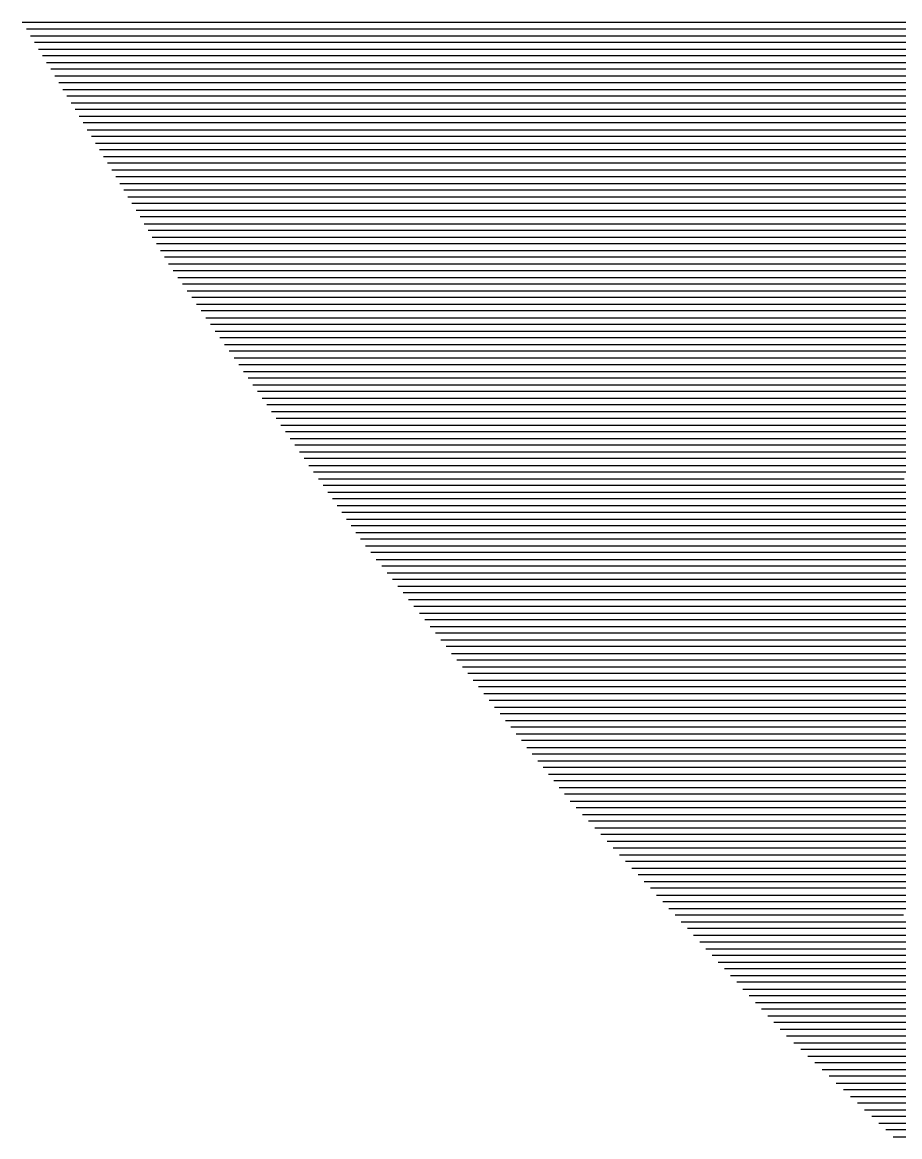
# Model space of a CAD drawing. Header units: metres. Extents: x -6.9 to 6.9, y -7 to 7.
# Drawn here: x -5.982 to -4.674, y -5.162 to -3.502 of the extents above; entities that cross this region are included whole.
import ezdxf

# ---------------------------------------------------------------- set-up
doc = ezdxf.new("R2010")
doc.units = ezdxf.units.M

msp = doc.modelspace()

# ---------------------------------------------------------------- linework, layer by layer
for p, q in [((-5.982028, -3.502173, -0.920593), (-5.222843, -3.502173, -0.806782)), ((-5.222843, -3.502173, -0.806782), (-4.967797, -3.502173, -0.767844)), ((-4.967797, -3.502173, -0.767844), (-4.513827, -3.502173, -0.699304)), ((-5.237743, -3.512173, -0.808637), (-5.975973, -3.512173, -0.919307)), ((-4.989737, -3.512173, -0.770774), (-5.237743, -3.512173, -0.808637)), ((-4.52623, -3.512173, -0.700794), (-4.989737, -3.512173, -0.770774)), ((-5.969918, -3.522173, -0.918021), (-5.252643, -3.522173, -0.810492)), ((-5.267542, -3.532173, -0.812347), (-5.963863, -3.532173, -0.916735)), ((-5.033616, -3.532173, -0.776634), (-5.267542, -3.532173, -0.812347)), ((-5.252643, -3.522173, -0.810492), (-5.011676, -3.522173, -0.773704)), ((-4.551035, -3.532173, -0.703774), (-5.033616, -3.532173, -0.776634)), ((-5.011676, -3.522173, -0.773704), (-4.538632, -3.522173, -0.702284)), ((-5.957807, -3.542173, -0.915449), (-5.282442, -3.542173, -0.814202)), ((-5.297342, -3.552173, -0.816058), (-5.951752, -3.552173, -0.914162)), ((-5.077495, -3.552173, -0.782494), (-5.297342, -3.552173, -0.816058)), ((-5.282442, -3.542173, -0.814202), (-5.055555, -3.542173, -0.779564)), ((-4.57584, -3.552173, -0.706754), (-5.077495, -3.552173, -0.782494)), ((-5.055555, -3.542173, -0.779564), (-4.563437, -3.542173, -0.705264)), ((-5.945697, -3.562173, -0.912876), (-5.312242, -3.562173, -0.817913)), ((-5.312242, -3.562173, -0.817913), (-5.099434, -3.562173, -0.785424)), ((-5.099434, -3.562173, -0.785424), (-4.588242, -3.562173, -0.708244)), ((-5.327141, -3.572173, -0.819768), (-5.939642, -3.572173, -0.91159)), ((-5.933587, -3.582173, -0.910304), (-5.342041, -3.582173, -0.821623)), ((-5.342041, -3.582173, -0.821623), (-5.143313, -3.582173, -0.791284)), ((-5.121374, -3.572173, -0.788354), (-5.327141, -3.572173, -0.819768)), ((-5.143313, -3.582173, -0.791284), (-4.613047, -3.582173, -0.711224)), ((-4.600645, -3.572173, -0.709734), (-5.121374, -3.572173, -0.788354)), ((-5.356941, -3.592173, -0.823478), (-5.927532, -3.592173, -0.909018)), ((-5.921477, -3.602173, -0.907731), (-5.371841, -3.602173, -0.825334)), ((-5.371841, -3.602173, -0.825334), (-5.187192, -3.602173, -0.797143)), ((-5.165253, -3.592173, -0.794214), (-5.356941, -3.592173, -0.823478)), ((-5.187192, -3.602173, -0.797143), (-4.637852, -3.602173, -0.714204)), ((-4.62545, -3.592173, -0.712714), (-5.165253, -3.592173, -0.794214)), ((-5.386741, -3.612173, -0.827189), (-5.915421, -3.612173, -0.906445)), ((-5.209132, -3.612173, -0.800073), (-5.386741, -3.612173, -0.827189)), ((-4.650255, -3.612173, -0.715694), (-5.209132, -3.612173, -0.800073)), ((-5.909366, -3.622173, -0.905159), (-5.40164, -3.622173, -0.829044)), ((-5.41654, -3.632173, -0.830899), (-5.903311, -3.632173, -0.903873)), ((-5.253011, -3.632173, -0.805933), (-5.41654, -3.632173, -0.830899)), ((-5.40164, -3.622173, -0.829044), (-5.231071, -3.622173, -0.803003)), ((-4.67506, -3.632173, -0.718674), (-5.253011, -3.632173, -0.805933)), ((-5.231071, -3.622173, -0.803003), (-4.662657, -3.622173, -0.717184)), ((-4.343659, -3.632173, -0.667585), (-4.67506, -3.632173, -0.718674)), ((-5.897256, -3.642173, -0.902587), (-5.43144, -3.642173, -0.832755)), ((-5.43144, -3.642173, -0.832755), (-5.27495, -3.642173, -0.808863)), ((-5.27495, -3.642173, -0.808863), (-4.687462, -3.642173, -0.720164)), ((-4.687462, -3.642173, -0.720164), (-4.361202, -3.642173, -0.669868)), ((-5.44634, -3.652173, -0.83461), (-5.891201, -3.652173, -0.9013)), ((-5.885146, -3.662173, -0.900014), (-5.461239, -3.662173, -0.836465)), ((-5.461239, -3.662173, -0.836465), (-5.318829, -3.662173, -0.814723)), ((-5.29689, -3.652173, -0.811793), (-5.44634, -3.652173, -0.83461)), ((-5.318829, -3.662173, -0.814723), (-4.712267, -3.662173, -0.723145)), ((-4.699864, -3.652173, -0.721655), (-5.29689, -3.652173, -0.811793)), ((-4.712267, -3.662173, -0.723145), (-4.396287, -3.662173, -0.674433)), ((-4.378744, -3.652173, -0.67215), (-4.699864, -3.652173, -0.721655)), ((-5.476139, -3.672173, -0.83832), (-5.87909, -3.672173, -0.898728)), ((-5.873035, -3.682173, -0.897442), (-5.491039, -3.682173, -0.840175)), ((-5.491039, -3.682173, -0.840175), (-5.362708, -3.682173, -0.820583)), ((-5.340769, -3.672173, -0.817653), (-5.476139, -3.672173, -0.83832)), ((-5.362708, -3.682173, -0.820583), (-4.737072, -3.682173, -0.726125)), ((-4.724669, -3.672173, -0.724635), (-5.340769, -3.672173, -0.817653)), ((-4.737072, -3.682173, -0.726125), (-4.431372, -3.682173, -0.678997)), ((-4.413829, -3.672173, -0.676715), (-4.724669, -3.672173, -0.724635)), ((-5.505939, -3.692173, -0.842031), (-5.86698, -3.692173, -0.896155)), ((-5.384648, -3.692173, -0.823513), (-5.505939, -3.692173, -0.842031)), ((-4.749474, -3.692173, -0.727615), (-5.384648, -3.692173, -0.823513)), ((-4.448915, -3.692173, -0.68128), (-4.749474, -3.692173, -0.727615)), ((-5.860925, -3.702173, -0.894869), (-5.520839, -3.702173, -0.843886)), ((-5.535738, -3.712173, -0.845741), (-5.85487, -3.712173, -0.893583)), ((-5.428527, -3.712173, -0.829373), (-5.535738, -3.712173, -0.845741)), ((-5.520839, -3.702173, -0.843886), (-5.406588, -3.702173, -0.826443)), ((-4.774279, -3.712173, -0.730595), (-5.428527, -3.712173, -0.829373)), ((-5.406588, -3.702173, -0.826443), (-4.761877, -3.702173, -0.729105)), ((-4.484, -3.712173, -0.685845), (-4.774279, -3.712173, -0.730595)), ((-4.761877, -3.702173, -0.729105), (-4.466457, -3.702173, -0.683562)), ((-5.848815, -3.722173, -0.892297), (-5.550638, -3.722173, -0.847596)), ((-5.565538, -3.732173, -0.849451), (-5.84276, -3.732173, -0.891011)), ((-5.472406, -3.732173, -0.835233), (-5.565538, -3.732173, -0.849451)), ((-5.550638, -3.722173, -0.847596), (-5.450467, -3.722173, -0.832303)), ((-4.799084, -3.732173, -0.733575), (-5.472406, -3.732173, -0.835233)), ((-5.450467, -3.722173, -0.832303), (-4.786682, -3.722173, -0.732085)), ((-4.519085, -3.732173, -0.69041), (-4.799084, -3.732173, -0.733575)), ((-4.786682, -3.722173, -0.732085), (-4.501542, -3.722173, -0.688127)), ((-5.836704, -3.742173, -0.889724), (-5.580438, -3.742173, -0.851307)), ((-5.580438, -3.742173, -0.851307), (-5.494346, -3.742173, -0.838163)), ((-5.494346, -3.742173, -0.838163), (-4.811487, -3.742173, -0.735065)), ((-4.811487, -3.742173, -0.735065), (-4.536627, -3.742173, -0.692692)), ((-5.595337, -3.752173, -0.853162), (-5.830649, -3.752173, -0.888438)), ((-5.824594, -3.762173, -0.887152), (-5.610237, -3.762173, -0.855017)), ((-5.610237, -3.762173, -0.855017), (-5.538225, -3.762173, -0.844023)), ((-5.516285, -3.752173, -0.841093), (-5.595337, -3.752173, -0.853162)), ((-5.538225, -3.762173, -0.844023), (-4.836292, -3.762173, -0.738045)), ((-4.823889, -3.752173, -0.736555), (-5.516285, -3.752173, -0.841093)), ((-4.836292, -3.762173, -0.738045), (-4.571712, -3.762173, -0.697257)), ((-4.55417, -3.752173, -0.694975), (-4.823889, -3.752173, -0.736555)), ((-5.625137, -3.772173, -0.856872), (-5.818539, -3.772173, -0.885866)), ((-5.812484, -3.782173, -0.88458), (-5.640037, -3.782173, -0.858727)), ((-5.640037, -3.782173, -0.858727), (-5.582104, -3.782173, -0.849883)), ((-5.560164, -3.772173, -0.846953), (-5.625137, -3.772173, -0.856872)), ((-5.582104, -3.782173, -0.849883), (-4.861097, -3.782173, -0.741025)), ((-4.848694, -3.772173, -0.739535), (-5.560164, -3.772173, -0.846953)), ((-4.861097, -3.782173, -0.741025), (-4.606798, -3.782173, -0.701822)), ((-4.589255, -3.772173, -0.69954), (-4.848694, -3.772173, -0.739535)), ((-5.654936, -3.792173, -0.860583), (-5.806429, -3.792173, -0.883293)), ((-5.604043, -3.792173, -0.852813), (-5.654936, -3.792173, -0.860583)), ((-4.873499, -3.792173, -0.742515), (-5.604043, -3.792173, -0.852813)), ((-4.62434, -3.792173, -0.704105), (-4.873499, -3.792173, -0.742515)), ((-5.800373, -3.802173, -0.882007), (-5.669836, -3.802173, -0.862438)), ((-5.684736, -3.812173, -0.864293), (-5.794318, -3.812173, -0.880721)), ((-5.647922, -3.812173, -0.858673), (-5.684736, -3.812173, -0.864293)), ((-5.669836, -3.802173, -0.862438), (-5.625983, -3.802173, -0.855743)), ((-4.898304, -3.812173, -0.745496), (-5.647922, -3.812173, -0.858673)), ((-5.625983, -3.802173, -0.855743), (-4.885902, -3.802173, -0.744006)), ((-4.659425, -3.812173, -0.70867), (-4.898304, -3.812173, -0.745496)), ((-4.885902, -3.802173, -0.744006), (-4.641883, -3.802173, -0.706387)), ((-5.788263, -3.822173, -0.879435), (-5.699636, -3.822173, -0.866148)), ((-5.714536, -3.832173, -0.868004), (-5.782208, -3.832173, -0.878149)), ((-5.691801, -3.832173, -0.864533), (-5.714536, -3.832173, -0.868004)), ((-5.699636, -3.822173, -0.866148), (-5.669862, -3.822173, -0.861603)), ((-4.923109, -3.832173, -0.748476), (-5.691801, -3.832173, -0.864533)), ((-5.669862, -3.822173, -0.861603), (-4.910707, -3.822173, -0.746986)), ((-4.69451, -3.832173, -0.713235), (-4.923109, -3.832173, -0.748476)), ((-4.910707, -3.822173, -0.746986), (-4.676968, -3.822173, -0.710952)), ((-4.302096, -3.832173, -0.653496), (-4.69451, -3.832173, -0.713235)), ((-4.676968, -3.822173, -0.710952), (-4.291651, -3.822173, -0.652294)), ((-5.776153, -3.842173, -0.876862), (-5.729435, -3.842173, -0.869859)), ((-5.729435, -3.842173, -0.869859), (-5.713741, -3.842173, -0.867463)), ((-5.713741, -3.842173, -0.867463), (-4.935512, -3.842173, -0.749966)), ((-4.935512, -3.842173, -0.749966), (-4.712053, -3.842173, -0.715517)), ((-4.712053, -3.842173, -0.715517), (-4.312541, -3.842173, -0.654698)), ((-5.744335, -3.852173, -0.871714), (-5.770098, -3.852173, -0.875576)), ((-5.764043, -3.862173, -0.87429), (-5.759235, -3.862173, -0.873569)), ((-5.759235, -3.862173, -0.873569), (-5.75762, -3.862173, -0.873323)), ((-5.75762, -3.862173, -0.873323), (-4.960317, -3.862173, -0.752946)), ((-5.73568, -3.852173, -0.870393), (-5.744335, -3.852173, -0.871714)), ((-4.947914, -3.852173, -0.751456), (-5.73568, -3.852173, -0.870393)), ((-4.960317, -3.862173, -0.752946), (-4.747138, -3.862173, -0.720082)), ((-4.729596, -3.852173, -0.717799), (-4.947914, -3.852173, -0.751456)), ((-4.747138, -3.862173, -0.720082), (-4.33343, -3.862173, -0.657102)), ((-4.322985, -3.852173, -0.6559), (-4.729596, -3.852173, -0.717799)), ((-4.972719, -3.872173, -0.754436), (-5.757273, -3.872173, -0.872888)), ((-5.750292, -3.882173, -0.871451), (-4.985122, -3.882173, -0.755926)), ((-4.985122, -3.882173, -0.755926), (-4.782223, -3.882173, -0.724647)), ((-4.764681, -3.872173, -0.722364), (-4.972719, -3.872173, -0.754436)), ((-4.782223, -3.882173, -0.724647), (-4.354319, -3.882173, -0.659506)), ((-4.343875, -3.872173, -0.658304), (-4.764681, -3.872173, -0.722364)), ((-4.997524, -3.892173, -0.757416), (-5.74331, -3.892173, -0.870015)), ((-4.799766, -3.892173, -0.726929), (-4.997524, -3.892173, -0.757416)), ((-4.364764, -3.892173, -0.660708), (-4.799766, -3.892173, -0.726929)), ((-5.736328, -3.902173, -0.868578), (-5.009927, -3.902173, -0.758906)), ((-5.022329, -3.912173, -0.760396), (-5.729347, -3.912173, -0.867142)), ((-4.834851, -3.912173, -0.731494), (-5.022329, -3.912173, -0.760396)), ((-5.009927, -3.902173, -0.758906), (-4.817308, -3.902173, -0.729212)), ((-4.385654, -3.912173, -0.663111), (-4.834851, -3.912173, -0.731494)), ((-4.817308, -3.902173, -0.729212), (-4.375209, -3.902173, -0.66191)), ((-5.722365, -3.922173, -0.865705), (-5.034732, -3.922173, -0.761886)), ((-5.047134, -3.932173, -0.763376), (-5.715383, -3.932173, -0.864269)), ((-4.869936, -3.932173, -0.736059), (-5.047134, -3.932173, -0.763376)), ((-5.034732, -3.922173, -0.761886), (-4.852393, -3.922173, -0.733777)), ((-4.406543, -3.932173, -0.665515), (-4.869936, -3.932173, -0.736059)), ((-4.852393, -3.922173, -0.733777), (-4.396098, -3.922173, -0.664313)), ((-5.708402, -3.942173, -0.862832), (-5.059537, -3.942173, -0.764867)), ((-5.059537, -3.942173, -0.764867), (-4.887479, -3.942173, -0.738342)), ((-4.887479, -3.942173, -0.738342), (-4.416988, -3.942173, -0.666717)), ((-5.071939, -3.952173, -0.766357), (-5.70142, -3.952173, -0.861395)), ((-5.694438, -3.962173, -0.859959), (-5.084342, -3.962173, -0.767847)), ((-5.084342, -3.962173, -0.767847), (-4.922564, -3.962173, -0.742907)), ((-4.905021, -3.952173, -0.740624), (-5.071939, -3.952173, -0.766357)), ((-4.922564, -3.962173, -0.742907), (-4.437877, -3.962173, -0.669121)), ((-4.427433, -3.952173, -0.667919), (-4.905021, -3.952173, -0.740624)), ((-5.096744, -3.972173, -0.769337), (-5.687457, -3.972173, -0.858522)), ((-5.680475, -3.982173, -0.857086), (-5.109147, -3.982173, -0.770827)), ((-5.109147, -3.982173, -0.770827), (-4.957649, -3.982173, -0.747472)), ((-4.940106, -3.972173, -0.745189), (-5.096744, -3.972173, -0.769337)), ((-4.957649, -3.982173, -0.747472), (-4.458767, -3.982173, -0.671525)), ((-4.448322, -3.972173, -0.670323), (-4.940106, -3.972173, -0.745189)), ((-5.121549, -3.992173, -0.772317), (-5.673493, -3.992173, -0.855649)), ((-4.975191, -3.992173, -0.749754), (-5.121549, -3.992173, -0.772317)), ((-4.469211, -3.992173, -0.672727), (-4.975191, -3.992173, -0.749754)), ((-5.666512, -4.002173, -0.854213), (-5.133952, -4.002173, -0.773807)), ((-5.146354, -4.012173, -0.775297), (-5.65953, -4.012173, -0.852776)), ((-5.010276, -4.012173, -0.754319), (-5.146354, -4.012173, -0.775297)), ((-5.133952, -4.002173, -0.773807), (-4.992734, -4.002173, -0.752037)), ((-4.490101, -4.012173, -0.675131), (-5.010276, -4.012173, -0.754319)), ((-4.992734, -4.002173, -0.752037), (-4.479656, -4.002173, -0.673929)), ((-5.652548, -4.022173, -0.85134), (-5.158757, -4.022173, -0.776787)), ((-5.171159, -4.032173, -0.778277), (-5.645566, -4.032173, -0.849903)), ((-5.045362, -4.032173, -0.758884), (-5.171159, -4.032173, -0.778277)), ((-5.158757, -4.022173, -0.776787), (-5.027819, -4.022173, -0.756601)), ((-4.51099, -4.032173, -0.677535), (-5.045362, -4.032173, -0.758884)), ((-5.027819, -4.022173, -0.756601), (-4.500546, -4.022173, -0.676333)), ((-5.638585, -4.042173, -0.848466), (-5.183562, -4.042173, -0.779767)), ((-5.183562, -4.042173, -0.779767), (-5.062904, -4.042173, -0.761166)), ((-5.062904, -4.042173, -0.761166), (-4.521435, -4.042173, -0.678737)), ((-5.195964, -4.052173, -0.781257), (-5.631603, -4.052173, -0.84703)), ((-5.624621, -4.062173, -0.845593), (-5.208367, -4.062173, -0.782747)), ((-5.208367, -4.062173, -0.782747), (-5.097989, -4.062173, -0.765731)), ((-5.080447, -4.052173, -0.763449), (-5.195964, -4.052173, -0.781257)), ((-5.097989, -4.062173, -0.765731), (-4.542325, -4.062173, -0.681141)), ((-4.53188, -4.052173, -0.679939), (-5.080447, -4.052173, -0.763449)), ((-5.220769, -4.072173, -0.784237), (-5.61764, -4.072173, -0.844157)), ((-5.610658, -4.082173, -0.84272), (-5.233172, -4.082173, -0.785727)), ((-5.233172, -4.082173, -0.785727), (-5.133074, -4.082173, -0.770296)), ((-5.115532, -4.072173, -0.768014), (-5.220769, -4.072173, -0.784237)), ((-5.133074, -4.082173, -0.770296), (-4.563214, -4.082173, -0.683544)), ((-4.552769, -4.072173, -0.682343), (-5.115532, -4.072173, -0.768014)), ((-5.245574, -4.092173, -0.787218), (-5.603676, -4.092173, -0.841284)), ((-5.150617, -4.092173, -0.772579), (-5.245574, -4.092173, -0.787218)), ((-4.573659, -4.092173, -0.684746), (-5.150617, -4.092173, -0.772579)), ((-5.596695, -4.102173, -0.839847), (-5.257977, -4.102173, -0.788708)), ((-5.270379, -4.112173, -0.790198), (-5.589713, -4.112173, -0.838411)), ((-5.185702, -4.112173, -0.777144), (-5.270379, -4.112173, -0.790198)), ((-5.257977, -4.102173, -0.788708), (-5.16816, -4.102173, -0.774861)), ((-4.594548, -4.112173, -0.68715), (-5.185702, -4.112173, -0.777144)), ((-5.16816, -4.102173, -0.774861), (-4.584103, -4.102173, -0.685948)), ((-5.582731, -4.122173, -0.836974), (-5.282782, -4.122173, -0.791688)), ((-5.295184, -4.132173, -0.793178), (-5.57575, -4.132173, -0.835538)), ((-5.220787, -4.132173, -0.781709), (-5.295184, -4.132173, -0.793178)), ((-5.282782, -4.122173, -0.791688), (-5.203245, -4.122173, -0.779426)), ((-4.615438, -4.132173, -0.689554), (-5.220787, -4.132173, -0.781709)), ((-5.203245, -4.122173, -0.779426), (-4.604993, -4.122173, -0.688352)), ((-5.568768, -4.142173, -0.834101), (-5.307587, -4.142173, -0.794668)), ((-5.307587, -4.142173, -0.794668), (-5.23833, -4.142173, -0.783991)), ((-5.23833, -4.142173, -0.783991), (-4.625882, -4.142173, -0.690756)), ((-5.319989, -4.152173, -0.796158), (-5.561786, -4.152173, -0.832664)), ((-5.554805, -4.162173, -0.831228), (-5.332392, -4.162173, -0.797648)), ((-5.332392, -4.162173, -0.797648), (-5.273415, -4.162173, -0.788556)), ((-5.255872, -4.152173, -0.786274), (-5.319989, -4.152173, -0.796158)), ((-5.273415, -4.162173, -0.788556), (-4.646772, -4.162173, -0.69316)), ((-4.636327, -4.152173, -0.691958), (-5.255872, -4.152173, -0.786274)), ((-5.344794, -4.172173, -0.799138), (-5.547823, -4.172173, -0.829791)), ((-5.540841, -4.182173, -0.828355), (-5.357197, -4.182173, -0.800628)), ((-5.357197, -4.182173, -0.800628), (-5.3085, -4.182173, -0.793121)), ((-5.290957, -4.172173, -0.790838), (-5.344794, -4.172173, -0.799138)), ((-5.3085, -4.182173, -0.793121), (-4.667661, -4.182173, -0.695564)), ((-4.657216, -4.172173, -0.694362), (-5.290957, -4.172173, -0.790838)), ((-5.369599, -4.192173, -0.802118), (-5.533859, -4.192173, -0.826918)), ((-5.326043, -4.192173, -0.795403), (-5.369599, -4.192173, -0.802118)), ((-4.678106, -4.192173, -0.696766), (-5.326043, -4.192173, -0.795403)), ((-4.395932, -4.192173, -0.652801), (-4.678106, -4.192173, -0.696766)), ((-5.526878, -4.202173, -0.825482), (-5.382002, -4.202173, -0.803608)), ((-5.394404, -4.212173, -0.805098), (-5.519896, -4.212173, -0.824045)), ((-5.361128, -4.212173, -0.799968), (-5.394404, -4.212173, -0.805098)), ((-5.382002, -4.202173, -0.803608), (-5.343585, -4.202173, -0.797686)), ((-4.698995, -4.212173, -0.69917), (-5.361128, -4.212173, -0.799968)), ((-5.343585, -4.202173, -0.797686), (-4.688551, -4.202173, -0.697968)), ((-4.428872, -4.212173, -0.657082), (-4.698995, -4.212173, -0.69917)), ((-4.688551, -4.202173, -0.697968), (-4.412402, -4.202173, -0.654942)), ((-5.512914, -4.222173, -0.822609), (-5.406807, -4.222173, -0.806588)), ((-5.419209, -4.232173, -0.808078), (-5.505933, -4.232173, -0.821172)), ((-5.396213, -4.232173, -0.804533), (-5.419209, -4.232173, -0.808078)), ((-5.406807, -4.222173, -0.806588), (-5.37867, -4.222173, -0.802251)), ((-4.719885, -4.232173, -0.701574), (-5.396213, -4.232173, -0.804533)), ((-5.37867, -4.222173, -0.802251), (-4.70944, -4.222173, -0.700372)), ((-4.461812, -4.232173, -0.661364), (-4.719885, -4.232173, -0.701574)), ((-4.70944, -4.222173, -0.700372), (-4.445342, -4.222173, -0.659223)), ((-5.498951, -4.242173, -0.819735), (-5.431612, -4.242173, -0.809569)), ((-5.431612, -4.242173, -0.809569), (-5.413755, -4.242173, -0.806816)), ((-5.413755, -4.242173, -0.806816), (-4.73033, -4.242173, -0.702776)), ((-4.73033, -4.242173, -0.702776), (-4.478282, -4.242173, -0.663504)), ((-5.444014, -4.252173, -0.811059), (-5.491969, -4.252173, -0.818299)), ((-5.484988, -4.262173, -0.816862), (-5.456417, -4.262173, -0.812549)), ((-5.456417, -4.262173, -0.812549), (-5.44884, -4.262173, -0.811381)), ((-5.44884, -4.262173, -0.811381), (-4.751219, -4.262173, -0.705179)), ((-5.431298, -4.252173, -0.809098), (-5.444014, -4.252173, -0.811059)), ((-4.740774, -4.252173, -0.703978), (-5.431298, -4.252173, -0.809098)), ((-4.751219, -4.262173, -0.705179), (-4.511222, -4.262173, -0.667786)), ((-4.494752, -4.252173, -0.665645), (-4.740774, -4.252173, -0.703978)), ((-5.468819, -4.272173, -0.814039), (-5.478006, -4.272173, -0.815426)), ((-5.470481, -4.282173, -0.813899), (-4.772108, -4.282173, -0.707583)), ((-5.466383, -4.272173, -0.813663), (-5.468819, -4.272173, -0.814039)), ((-4.761664, -4.272173, -0.706381), (-5.466383, -4.272173, -0.813663)), ((-4.772108, -4.282173, -0.707583), (-4.544162, -4.282173, -0.672067)), ((-4.527692, -4.272173, -0.669927), (-4.761664, -4.272173, -0.706381)), ((-4.782553, -4.292173, -0.708785), (-5.462465, -4.292173, -0.812291)), ((-4.560632, -4.292173, -0.674208), (-4.782553, -4.292173, -0.708785)), ((-5.45445, -4.302173, -0.810682), (-4.792998, -4.302173, -0.709987)), ((-4.803443, -4.312173, -0.711189), (-5.446434, -4.312173, -0.809074)), ((-4.593572, -4.312173, -0.67849), (-4.803443, -4.312173, -0.711189)), ((-4.792998, -4.302173, -0.709987), (-4.577102, -4.302173, -0.676349)), ((-5.438419, -4.322173, -0.807466), (-4.813887, -4.322173, -0.712391)), ((-4.824332, -4.332173, -0.713593), (-5.430404, -4.332173, -0.805857)), ((-4.626512, -4.332173, -0.682771), (-4.824332, -4.332173, -0.713593)), ((-4.813887, -4.322173, -0.712391), (-4.610042, -4.322173, -0.68063)), ((-5.422388, -4.342173, -0.804249), (-4.834777, -4.342173, -0.714795)), ((-4.834777, -4.342173, -0.714795), (-4.642982, -4.342173, -0.684912)), ((-4.845221, -4.352173, -0.715997), (-5.414373, -4.352173, -0.802641)), ((-5.406358, -4.362173, -0.801033), (-4.855666, -4.362173, -0.717199)), ((-4.855666, -4.362173, -0.717199), (-4.675922, -4.362173, -0.689193)), ((-4.659452, -4.352173, -0.687053), (-4.845221, -4.352173, -0.715997)), ((-4.675922, -4.362173, -0.689193), (-4.193834, -4.362173, -0.615054)), ((-4.866111, -4.372173, -0.718401), (-5.398342, -4.372173, -0.799424)), ((-5.390327, -4.382173, -0.797816), (-4.876556, -4.382173, -0.719603)), ((-4.876556, -4.382173, -0.719603), (-4.708863, -4.382173, -0.693475)), ((-4.692392, -4.372173, -0.691334), (-4.866111, -4.372173, -0.718401)), ((-4.708863, -4.382173, -0.693475), (-4.214055, -4.382173, -0.617379)), ((-4.203945, -4.372173, -0.616217), (-4.692392, -4.372173, -0.691334)), ((-4.887, -4.392173, -0.720805), (-5.382312, -4.392173, -0.796208)), ((-4.725333, -4.392173, -0.695616), (-4.887, -4.392173, -0.720805)), ((-4.224166, -4.392173, -0.618542), (-4.725333, -4.392173, -0.695616)), ((-5.374296, -4.402173, -0.794599), (-4.897445, -4.402173, -0.722007)), ((-4.90789, -4.412173, -0.723209), (-5.366281, -4.412173, -0.792991)), ((-4.758273, -4.412173, -0.699897), (-4.90789, -4.412173, -0.723209)), ((-4.897445, -4.402173, -0.722007), (-4.741803, -4.402173, -0.697756)), ((-4.244387, -4.412173, -0.620867), (-4.758273, -4.412173, -0.699897)), ((-4.741803, -4.402173, -0.697756), (-4.234276, -4.402173, -0.619705)), ((-5.358266, -4.422173, -0.791383), (-4.918335, -4.422173, -0.724411)), ((-4.928779, -4.432173, -0.725612), (-5.35025, -4.432173, -0.789774)), ((-4.791213, -4.432173, -0.704178), (-4.928779, -4.432173, -0.725612)), ((-4.918335, -4.422173, -0.724411), (-4.774743, -4.422173, -0.702038)), ((-4.264608, -4.432173, -0.623193), (-4.791213, -4.432173, -0.704178)), ((-4.774743, -4.422173, -0.702038), (-4.254497, -4.422173, -0.62203)), ((-5.342235, -4.442173, -0.788166), (-4.939224, -4.442173, -0.726814)), ((-4.939224, -4.442173, -0.726814), (-4.807683, -4.442173, -0.706319)), ((-4.807683, -4.442173, -0.706319), (-4.274718, -4.442173, -0.624356)), ((-4.949669, -4.452173, -0.728016), (-5.33422, -4.452173, -0.786558)), ((-5.326204, -4.462173, -0.78495), (-4.960113, -4.462173, -0.729218)), ((-4.960113, -4.462173, -0.729218), (-4.840623, -4.462173, -0.710601)), ((-4.824153, -4.452173, -0.70846), (-4.949669, -4.452173, -0.728016)), ((-4.840623, -4.462173, -0.710601), (-4.294939, -4.462173, -0.626681)), ((-4.284829, -4.452173, -0.625518), (-4.824153, -4.452173, -0.70846)), ((-4.970558, -4.472173, -0.73042), (-5.318189, -4.472173, -0.783341)), ((-4.857093, -4.472173, -0.712741), (-4.970558, -4.472173, -0.73042)), ((-4.305049, -4.472173, -0.627844), (-4.857093, -4.472173, -0.712741)), ((-5.310173, -4.482173, -0.781733), (-4.981003, -4.482173, -0.731622)), ((-4.991448, -4.492173, -0.732824), (-5.302158, -4.492173, -0.780125)), ((-4.890033, -4.492173, -0.717023), (-4.991448, -4.492173, -0.732824)), ((-4.981003, -4.482173, -0.731622), (-4.873563, -4.482173, -0.714882)), ((-4.32527, -4.492173, -0.630169), (-4.890033, -4.492173, -0.717023)), ((-4.873563, -4.482173, -0.714882), (-4.31516, -4.482173, -0.629006)), ((-5.294143, -4.502173, -0.778516), (-5.001892, -4.502173, -0.734026)), ((-5.012337, -4.512173, -0.735228), (-5.286127, -4.512173, -0.776908)), ((-4.922973, -4.512173, -0.721304), (-5.012337, -4.512173, -0.735228)), ((-5.001892, -4.502173, -0.734026), (-4.906503, -4.502173, -0.719164)), ((-4.345491, -4.512173, -0.632495), (-4.922973, -4.512173, -0.721304)), ((-4.906503, -4.502173, -0.719164), (-4.335381, -4.502173, -0.631332)), ((-5.278112, -4.522173, -0.7753), (-5.022782, -4.522173, -0.73643)), ((-5.022782, -4.522173, -0.73643), (-4.939443, -4.522173, -0.723445)), ((-4.939443, -4.522173, -0.723445), (-4.355602, -4.522173, -0.633657)), ((-5.033226, -4.532173, -0.737632), (-5.270097, -4.532173, -0.773691)), ((-5.262081, -4.542173, -0.772083), (-5.043671, -4.542173, -0.738834)), ((-5.043671, -4.542173, -0.738834), (-4.972383, -4.542173, -0.727727)), ((-4.955913, -4.532173, -0.725586), (-5.033226, -4.532173, -0.737632)), ((-4.972383, -4.542173, -0.727727), (-4.375823, -4.542173, -0.635983)), ((-4.365712, -4.532173, -0.63482), (-4.955913, -4.532173, -0.725586)), ((-5.054116, -4.552173, -0.740036), (-5.254066, -4.552173, -0.770475)), ((-5.246051, -4.562173, -0.768867), (-5.064561, -4.562173, -0.741238)), ((-5.064561, -4.562173, -0.741238), (-5.005323, -4.562173, -0.732008)), ((-4.988853, -4.552173, -0.729867), (-5.054116, -4.552173, -0.740036)), ((-5.005323, -4.562173, -0.732008), (-4.396044, -4.562173, -0.638308)), ((-4.385933, -4.552173, -0.637145), (-4.988853, -4.552173, -0.729867)), ((-5.075005, -4.572173, -0.74244), (-5.238035, -4.572173, -0.767258)), ((-5.021793, -4.572173, -0.734149), (-5.075005, -4.572173, -0.74244)), ((-4.406154, -4.572173, -0.639471), (-5.021793, -4.572173, -0.734149)), ((-5.23002, -4.582173, -0.76565), (-5.08545, -4.582173, -0.743642)), ((-5.095895, -4.592173, -0.744844), (-5.222005, -4.592173, -0.764042)), ((-5.054733, -4.592173, -0.73843), (-5.095895, -4.592173, -0.744844)), ((-5.08545, -4.582173, -0.743642), (-5.038263, -4.582173, -0.736289)), ((-4.426375, -4.592173, -0.641796), (-5.054733, -4.592173, -0.73843)), ((-5.038263, -4.582173, -0.736289), (-4.416265, -4.582173, -0.640633)), ((-5.213989, -4.602173, -0.762433), (-5.10634, -4.602173, -0.746046)), ((-5.116784, -4.612173, -0.747247), (-5.205974, -4.612173, -0.760825)), ((-5.087673, -4.612173, -0.742712), (-5.116784, -4.612173, -0.747247)), ((-5.10634, -4.602173, -0.746046), (-5.071203, -4.602173, -0.740571)), ((-4.446596, -4.612173, -0.644122), (-5.087673, -4.612173, -0.742712)), ((-5.071203, -4.602173, -0.740571), (-4.436485, -4.602173, -0.642959)), ((-5.197958, -4.622173, -0.759217), (-5.127229, -4.622173, -0.748449)), ((-5.127229, -4.622173, -0.748449), (-5.104143, -4.622173, -0.744852)), ((-5.104143, -4.622173, -0.744852), (-4.456706, -4.622173, -0.645284)), ((-5.137674, -4.632173, -0.749651), (-5.189943, -4.632173, -0.757608)), ((-5.181928, -4.642173, -0.756), (-5.148118, -4.642173, -0.750853)), ((-5.148118, -4.642173, -0.750853), (-5.137083, -4.642173, -0.749134)), ((-5.120613, -4.632173, -0.746993), (-5.137674, -4.632173, -0.749651)), ((-5.137083, -4.642173, -0.749134), (-4.476927, -4.642173, -0.64761)), ((-4.466817, -4.632173, -0.646447), (-5.120613, -4.632173, -0.746993)), ((-5.158563, -4.652173, -0.752055), (-5.173912, -4.652173, -0.754392)), ((-5.165697, -4.662173, -0.75275), (-4.497148, -4.662173, -0.649935)), ((-5.153553, -4.652173, -0.751275), (-5.158563, -4.652173, -0.752055)), ((-4.487038, -4.652173, -0.648772), (-5.153553, -4.652173, -0.751275)), ((-4.507259, -4.672173, -0.651098), (-5.156495, -4.672173, -0.750943)), ((-5.147292, -4.682173, -0.749135), (-4.517369, -4.682173, -0.652261)), ((-4.52748, -4.692173, -0.653423), (-5.13809, -4.692173, -0.747328)), ((-5.128888, -4.702173, -0.745521), (-4.53759, -4.702173, -0.654586)), ((-4.5477, -4.712173, -0.655749), (-5.119685, -4.712173, -0.743713)), ((-5.110483, -4.722173, -0.741906), (-4.557811, -4.722173, -0.656911)), ((-4.567921, -4.732173, -0.658074), (-5.101281, -4.732173, -0.740098)), ((-5.092079, -4.742173, -0.738291), (-4.578032, -4.742173, -0.659237)), ((-4.588142, -4.752173, -0.6604), (-5.082876, -4.752173, -0.736484)), ((-5.073674, -4.762173, -0.734676), (-4.598253, -4.762173, -0.661562)), ((-4.608363, -4.772173, -0.662725), (-5.064472, -4.772173, -0.732869)), ((-5.055269, -4.782173, -0.731062), (-4.618474, -4.782173, -0.663888)), ((-4.628584, -4.792173, -0.66505), (-5.046067, -4.792173, -0.729254)), ((-5.036865, -4.802173, -0.727447), (-4.638695, -4.802173, -0.666213)), ((-4.648805, -4.812173, -0.667376), (-5.027662, -4.812173, -0.72564)), ((-5.01846, -4.822173, -0.723832), (-4.658915, -4.822173, -0.668539)), ((-4.669026, -4.832173, -0.669701), (-5.009258, -4.832173, -0.722025)), ((-5.000055, -4.842173, -0.720217), (-4.679136, -4.842173, -0.670864)), ((-4.679136, -4.842173, -0.670864), (-4.206246, -4.842173, -0.597635)), ((-4.689247, -4.852173, -0.672027), (-4.990853, -4.852173, -0.71841)), ((-4.981651, -4.862173, -0.716603), (-4.699357, -4.862173, -0.673189)), ((-4.699357, -4.862173, -0.673189), (-4.218828, -4.862173, -0.598778)), ((-4.212537, -4.852173, -0.598207), (-4.689247, -4.852173, -0.672027)), ((-4.709468, -4.872173, -0.674352), (-4.972449, -4.872173, -0.714795)), ((-4.225118, -4.872173, -0.599349), (-4.709468, -4.872173, -0.674352)), ((-4.963246, -4.882173, -0.712988), (-4.719578, -4.882173, -0.675515)), ((-4.729689, -4.892173, -0.676677), (-4.954044, -4.892173, -0.711181)), ((-4.2377, -4.892173, -0.600492), (-4.729689, -4.892173, -0.676677)), ((-4.719578, -4.882173, -0.675515), (-4.231409, -4.882173, -0.59992)), ((-4.944842, -4.902173, -0.709373), (-4.739799, -4.902173, -0.67784)), ((-4.74991, -4.912173, -0.679003), (-4.935639, -4.912173, -0.707566)), ((-4.250282, -4.912173, -0.601634), (-4.74991, -4.912173, -0.679003)), ((-4.739799, -4.902173, -0.67784), (-4.243991, -4.902173, -0.601063)), ((-4.926437, -4.922173, -0.705759), (-4.76002, -4.922173, -0.680166)), ((-4.76002, -4.922173, -0.680166), (-4.256573, -4.922173, -0.602205)), ((-4.77013, -4.932173, -0.681328), (-4.917235, -4.932173, -0.703951)), ((-4.908032, -4.942173, -0.702144), (-4.780241, -4.942173, -0.682491)), ((-4.780241, -4.942173, -0.682491), (-4.269154, -4.942173, -0.603348)), ((-4.262863, -4.932173, -0.602776), (-4.77013, -4.932173, -0.681328)), ((-4.790351, -4.952173, -0.683654), (-4.89883, -4.952173, -0.700336)), ((-4.889628, -4.962173, -0.698529), (-4.800462, -4.962173, -0.684816)), ((-4.800462, -4.962173, -0.684816), (-4.281736, -4.962173, -0.60449)), ((-4.275445, -4.952173, -0.603919), (-4.790351, -4.952173, -0.683654)), ((-4.810572, -4.972173, -0.685979), (-4.880425, -4.972173, -0.696722)), ((-4.288027, -4.972173, -0.605061), (-4.810572, -4.972173, -0.685979)), ((-4.871223, -4.982173, -0.694914), (-4.820683, -4.982173, -0.687142)), ((-4.830793, -4.992173, -0.688305), (-4.862021, -4.992173, -0.693107)), ((-4.300608, -4.992173, -0.606204), (-4.830793, -4.992173, -0.688305)), ((-4.820683, -4.982173, -0.687142), (-4.294317, -4.982173, -0.605633)), ((-4.852819, -5.002173, -0.6913), (-4.840904, -5.002173, -0.689467)), ((-4.31319, -5.012173, -0.607346), (-4.843091, -5.012173, -0.689403)), ((-4.840904, -5.002173, -0.689467), (-4.306899, -5.002173, -0.606775)), ((-4.832517, -5.022173, -0.687363), (-4.319481, -5.022173, -0.607917)), ((-4.325772, -5.032173, -0.608489), (-4.821943, -5.032173, -0.685322)), ((-4.811369, -5.042173, -0.683282), (-4.332062, -5.042173, -0.60906)), ((-4.338353, -5.052173, -0.609631), (-4.800796, -5.052173, -0.681242)), ((-4.790222, -5.062173, -0.679201), (-4.344644, -5.062173, -0.610202)), ((-4.350935, -5.072173, -0.610774), (-4.779648, -5.072173, -0.677161)), ((-4.769074, -5.082173, -0.675121), (-4.357226, -5.082173, -0.611345)), ((-4.363517, -5.092173, -0.611916), (-4.7585, -5.092173, -0.673081)), ((-4.747927, -5.102173, -0.67104), (-4.369807, -5.102173, -0.612487)), ((-4.376098, -5.112173, -0.613059), (-4.737353, -5.112173, -0.669)), ((-4.726779, -5.122173, -0.66696), (-4.382389, -5.122173, -0.61363)), ((-4.38868, -5.132173, -0.614201), (-4.716205, -5.132173, -0.664919)), ((-4.705631, -5.142173, -0.662879), (-4.394971, -5.142173, -0.614772)), ((-4.401261, -5.152173, -0.615343), (-4.695058, -5.152173, -0.660839)), ((-4.684484, -5.162173, -0.658798), (-4.407552, -5.162173, -0.615915))]:
    msp.add_line(p, q)

doc.saveas('drawing.dxf')
